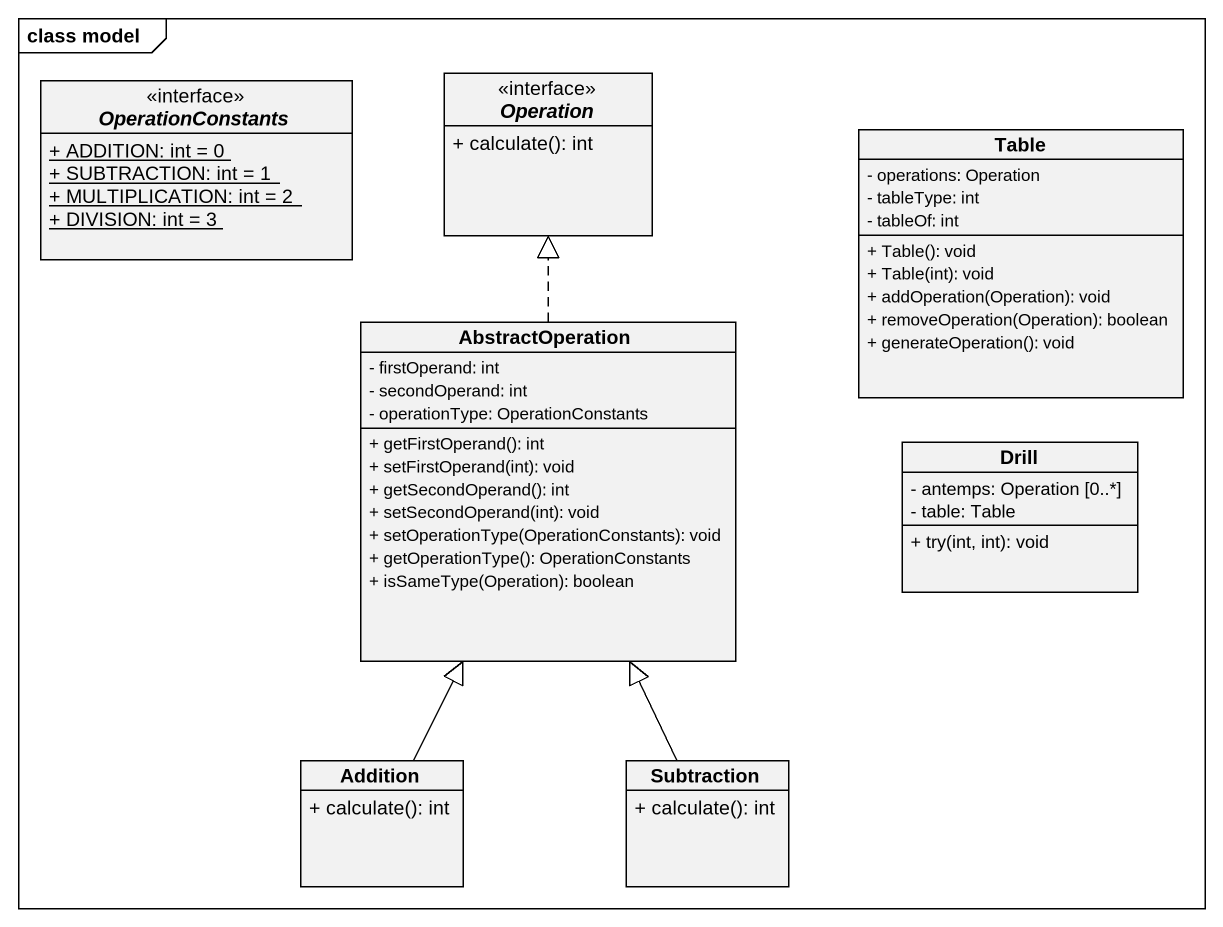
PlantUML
@startuml
mainframe class model
hide circle
hide empty members
skinparam classAttributeIconSize 0
interface OperationConstants {
  {static} + ADDITION: int = 0
  {static} + SUBTRACTION: int = 1
  {static} + MULTIPLICATION: int = 2
  {static} + DIVISION: int = 3
}
interface Operation {
  + calculate(): int
}
class Table {
  - operations: Operation
  - tableType: int
  - tableOf: int
  + Table(): void
  + Table(int): void
  + addOperation(Operation): void
  + removeOperation(Operation): boolean
  + generateOperation(): void
}
class AbstractOperation {
  - firstOperand: int
  - secondOperand: int
  - operationType: OperationConstants
  + getFirstOperand(): int
  + setFirstOperand(int): void
  + getSecondOperand(): int
  + setSecondOperand(int): void
  + setOperationType(OperationConstants): void
  + getOperationType(): OperationConstants
  + isSameType(Operation): boolean
}
class Drill {
  - antemps: Operation [0..*]
  - table: Table
  + try(int, int): void
}
class Addition {
  + calculate(): int
}
class Subtraction {
  + calculate(): int
}
AbstractOperation .up.|> Operation
Addition -up-|> AbstractOperation
Subtraction -up-|> AbstractOperation
@enduml
